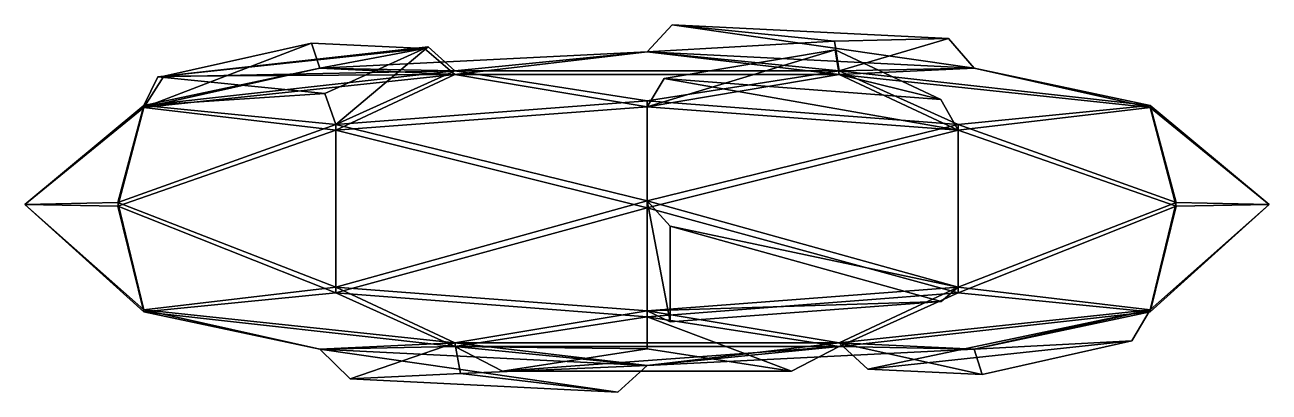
# Model space of a CAD drawing. Extents: x -100 to 100, y 0 to 59.
import ezdxf

# ---------------------------------------------------------------- set-up
doc = ezdxf.new("R2010")
doc.units = 0
doc.layers.add('cookie', color=250, linetype='CONTINUOUS')

msp = doc.modelspace()

# ---------------------------------------------------------------- meshes
at = {"layer": 'cookie'}
mesh = msp.add_polyface(dxfattribs=at)
corners = [(0, 46.867394, 82.344715), (0, 13.091041, 82.535453), (85.065081, 30.497358, 49.94467), (85.065081, 29.903599, -55.199876), (0, 45.906672, -87.782734), (0, 12.130319, -87.591996), (-85.065081, 29.903599, -55.199876), (-85.065081, 30.497358, 49.94467), (52.573111, 52.098704, -2.751264), (-52.573111, 52.098704, -2.751264), (-52.573111, 6.899009, -2.496018), (52.573111, 6.899009, -2.496018), (0, 54.724072, -2.766089), (30.901699, 51.649184, 47.252072), (-30.901699, 51.649184, 47.252072), (80.901699, 46.109214, 28.184752), (50, 43.034327, 78.202913), (80.901699, 45.760212, -33.617662), (100, 30.200479, -2.627603), (30.901699, 51.084486, -52.746333), (50, 42.120626, -83.597906), (-30.901699, 51.084486, -52.746333), (-80.901699, 45.760212, -33.617662), (-50, 42.120626, -83.597906), (-80.901699, 46.109214, 28.184752), (-100, 30.200479, -2.627603), (-50, 43.034327, 78.202913), (0, 4.273641, -2.481192), (-30.901699, 7.913227, 47.499052), (30.901699, 7.913227, 47.499052), (80.901699, 13.237501, 28.370381), (50, 16.877087, 78.350625), (80.901699, 12.888499, -33.432033), (50, 15.963386, -83.450194), (30.901699, 7.348529, -52.499353), (-30.901699, 7.348529, -52.499353), (-50, 15.963386, -83.450194), (-80.901699, 12.888499, -33.432033), (-80.901699, 13.237501, 28.370381), (-50, 16.877087, 78.350625), (0, 30.765177, 97.370803), (0, 29.635781, -102.626008), (4.031837, 59.066956, -0.686499), (48.456116, 56.84852, -0.673971), (30.143773, 56.468676, 41.578848), (30.243132, 55.048604, -56.374658), (2.74062, 50.440349, -87.557054), (47.24062, 47.070768, -83.832558), (-35.740875, 55.26463, -50.417084), (-53.923189, 56.115559, -8.471221), (-77.690875, 50.797563, -34.368129), (-51.796778, 48.054299, 74.672226), (-78.650355, 50.726376, 31.206443), (-35.200355, 55.54061, 47.775945), (-4.669686, 0, -0.027938), (-47.727064, 2.150176, -0.040081), (-29.978178, 2.98082, 40.905882), (77.928954, 8.230834, 29.096713), (53.877983, 2.849454, 2.891141), (35.478954, 3.710525, 45.336955), (0, 6.977106, -83.844028), (-23.207176, 3.385981, -57.489453), (23.207176, 3.385981, -57.489453), (47.260351, 14.587226, 82.875773), (3.710351, 11.28958, 86.520758), (3.710351, 26.683752, 99.442348)]
mesh.append_faces([[corners[k] for k in face] for face in [(9, 12, 14), (42, 43, 44), (13, 14, 12), (14, 13, 0), (8, 15, 13), (15, 2, 16), (16, 13, 15), (13, 16, 0), (8, 17, 15), (17, 3, 18), (18, 15, 17), (15, 18, 2), (8, 19, 17), (45, 46, 47), (20, 17, 19), (17, 20, 3), (8, 12, 19), (12, 9, 21), (21, 19, 12), (19, 21, 4), (4, 21, 23), (48, 49, 50), (22, 23, 21), (23, 22, 6), (6, 22, 25), (22, 9, 24), (24, 25, 22), (25, 24, 7), (9, 14, 24), (14, 0, 26), (51, 52, 53), (24, 26, 7), (11, 27, 29), (54, 55, 56), (28, 29, 27), (29, 28, 1), (2, 30, 31), (57, 58, 59), (29, 31, 30), (31, 29, 1), (2, 18, 30), (18, 3, 32), (32, 30, 18), (30, 32, 11), (3, 33, 32), (33, 5, 34), (34, 32, 33), (32, 34, 11), (60, 61, 62), (35, 10, 27), (27, 34, 35), (34, 27, 11), (5, 36, 35), (36, 6, 37), (37, 35, 36), (35, 37, 10), (6, 25, 37), (25, 7, 38), (38, 37, 25), (37, 38, 10), (7, 39, 38), (39, 1, 28), (28, 38, 39), (38, 28, 10), (1, 39, 40), (39, 7, 26), (26, 40, 39), (40, 26, 0), (2, 31, 16), (63, 64, 65), (40, 16, 31), (16, 40, 0), (4, 41, 20), (41, 5, 33), (33, 20, 41), (20, 33, 3), (4, 23, 41), (23, 6, 36), (36, 41, 23), (41, 36, 5), (12, 42, 44), (8, 43, 42), (13, 44, 43), (19, 45, 47), (4, 46, 45), (20, 47, 46), (21, 48, 50), (9, 49, 48), (22, 50, 49), (26, 51, 53), (24, 52, 51), (14, 53, 52), (27, 54, 56), (10, 55, 54), (28, 56, 55), (30, 57, 59), (11, 58, 57), (29, 59, 58), (5, 60, 62), (35, 61, 60), (34, 62, 61), (31, 63, 65), (1, 64, 63), (40, 65, 64), (12, 44, 13), (8, 42, 12), (13, 43, 8), (19, 47, 20), (4, 45, 19), (20, 46, 4), (21, 50, 22), (9, 48, 21), (22, 49, 9), (26, 53, 14), (24, 51, 26), (14, 52, 24), (27, 56, 28), (10, 54, 27), (28, 55, 10), (30, 59, 29), (11, 57, 30), (29, 58, 11), (5, 62, 34), (35, 60, 5), (34, 61, 35), (31, 65, 40), (1, 63, 31), (40, 64, 1)]])

doc.saveas('drawing.dxf')
